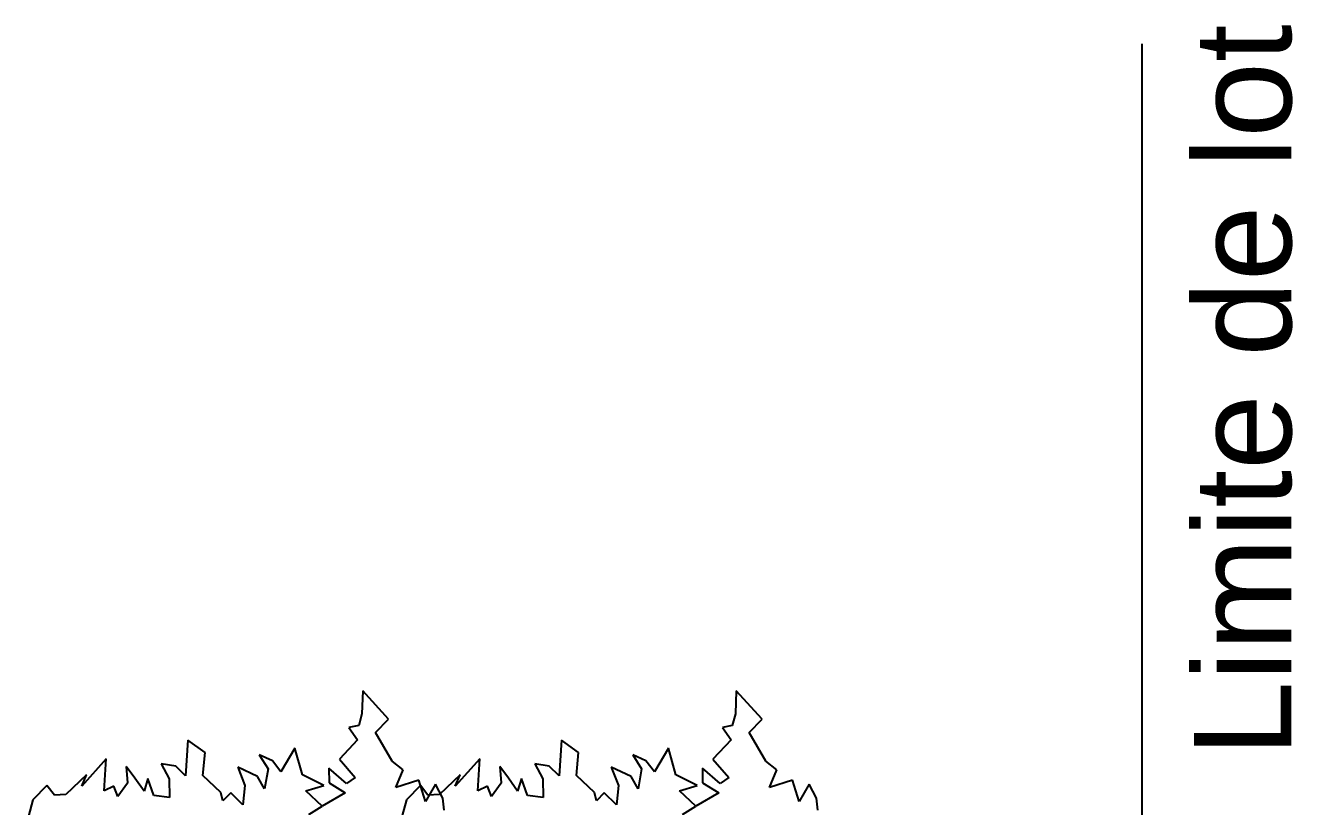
# Model space of a CAD drawing. Header units: millimetres. Extents: x 1515.2 to 1579.7, y 986.4 to 1013.2.
# Drawn here: x 1574.52 to 1579.73, y 1009.61 to 1012.83 of the extents above; entities that cross this region are included whole.
import ezdxf

# ---------------------------------------------------------------- set-up
doc = ezdxf.new("R2010")
doc.units = ezdxf.units.MM
doc.layers.add('Limites', color=7, linetype='Continuous')
doc.layers.add('Texte', color=7, linetype='Continuous')
doc.styles.get("Standard").update_dxf_attribs({"font": 'arial.ttf'})

# ---------------------------------------------------------------- blocks, each defined once
blk = doc.blocks.new('E13')
at = {"color": 62, "true_color": 0xacc205}
for p, q in [((1.6763, 20.3202), (1.674, 20.2511)), ((1.7534, 20.2347), (1.6763, 20.3202)), ((1.674, 20.2511), (1.6645, 20.2158)), ((1.6645, 20.2158), (1.6348, 20.2097)), ((1.6348, 20.2097), (1.6613, 20.1735)), ((1.7151, 20.1948), (1.7534, 20.2347)), ((1.7534, 20.2347), (1.7534, 20.2347)), ((1.1534, 20.1726), (1.1463, 20.0659)), ((1.2047, 20.1354), (1.1534, 20.1726)), ((1.7647, 20.1096), (1.7151, 20.1948)), ((1.1983, 20.0668), (1.2047, 20.1354)), ((1.367, 20.1278), (1.3931, 20.0868)), ((1.4063, 20.1105), (1.367, 20.1278))]:
    blk.add_line(p, q, dxfattribs=at)
at = {"color": 84, "true_color": 0x2aaf18}
for p, q in [((1.6613, 20.1735), (1.6067, 20.1152)), ((1.4736, 20.1481), (1.4314, 20.0774)), ((1.496, 20.0687), (1.4736, 20.1481)), ((0.9092, 20.1163), (0.8358, 20.0347)), ((0.9029, 20.0201), (0.9092, 20.1163)), ((0.9692, 20.0938), (0.973, 20.0443)), ((0.9949, 20.0586), (0.9692, 20.0938)), ((1.074, 20.1018), (1.0979, 20.0564)), ((1.117, 20.0939), (1.074, 20.1018)), ((1.1463, 20.0659), (1.117, 20.0939)), ((1.4314, 20.0774), (1.4063, 20.1105)), ((1.6067, 20.1152), (1.6537, 20.0604)), ((1.7976, 20.0835), (1.7647, 20.1096)), ((0.8506, 20.0688), (0.7885, 20.0099)), ((0.8358, 20.0347), (0.8506, 20.0688)), ((1.0223, 20.0197), (0.9949, 20.0586)), ((1.0336, 20.0575), (1.0223, 20.0197)), ((1.0516, 20.0061), (1.0336, 20.0575)), ((1.0979, 20.0564), (1.0985, 20.0006)), ((1.2523, 20.0153), (1.1983, 20.0668)), ((1.3025, 20.0911), (1.324, 20.0364)), ((1.3621, 20.0638), (1.3025, 20.0911)), ((1.3828, 20.0262), (1.3621, 20.0638)), ((1.3931, 20.0868), (1.3828, 20.0262)), ((1.5598, 20.0362), (1.496, 20.0687)), ((1.5751, 20.0881), (1.5756, 20.0445)), ((1.6277, 20.0424), (1.5751, 20.0881)), ((1.6537, 20.0604), (1.6277, 20.0424)), ((1.7757, 20.031), (1.7976, 20.0835)), ((0.7318, 20.037), (0.6895, 19.994)), ((0.7542, 20.008), (0.7318, 20.037)), ((0.9324, 20.0341), (0.9029, 20.0201)), ((0.9442, 20.0037), (0.9324, 20.0341)), ((0.9729, 20.0432), (0.9442, 20.0037)), ((0.973, 20.0443), (0.9729, 20.0432)), ((1.324, 20.0364), (1.3177, 19.9789)), ((1.5066, 20.0205), (1.5598, 20.0362)), ((1.5551, 19.9751), (1.5066, 20.0205)), ((1.5756, 20.0445), (1.6244, 20.0142)), ((1.8445, 20.0523), (1.7757, 20.031)), ((1.8642, 19.9883), (1.8445, 20.0523)), ((1.8939, 20.0409), (1.8642, 19.9883)), ((1.9162, 19.9986), (1.8939, 20.0409)), ((0.6895, 19.994), (0.6672, 19.9112)), ((0.7885, 20.0099), (0.7542, 20.008)), ((1.0985, 20.0006), (1.0516, 20.0061)), ((1.258, 19.9911), (1.2523, 20.0153)), ((1.2815, 20.015), (1.258, 19.9911)), ((1.3177, 19.9789), (1.2815, 20.015)), ((1.6244, 20.0142), (1.5551, 19.9751)), ((1.9202, 19.9631), (1.9162, 19.9986)), ((1.5153, 19.9497), (1.5551, 19.9751))]:
    blk.add_line(p, q, dxfattribs=at)

msp = doc.modelspace()

# ---------------------------------------------------------------- linework, layer by layer
at = {"layer": 'Limites'}
msp.add_line((1579.1101, 1012.7512), (1579.1101, 1003.5694), dxfattribs=at)

# ---------------------------------------------------------------- block references
at = {"color": 45, "true_color": 0xba8d4a, "xscale": 1.37477329816057, "yscale": 1.37477329816057, "zscale": 1.37477329816057}
for p in [(1573.6017, 982.1551), (1575.138, 982.1551)]:
    msp.add_blockref('E13', p, dxfattribs=at)

# ---------------------------------------------------------------- texts
at = {"layer": 'Texte', "insert": (1579.325, 1009.8194), "char_height": 0.4, "attachment_point": 1, "rotation": 90}
msp.add_mtext_dynamic_manual_height_columns('Limite de lot', width=3.634638, gutter_width=12.5, heights=[0.6337], dxfattribs=at)

doc.saveas('drawing.dxf')
